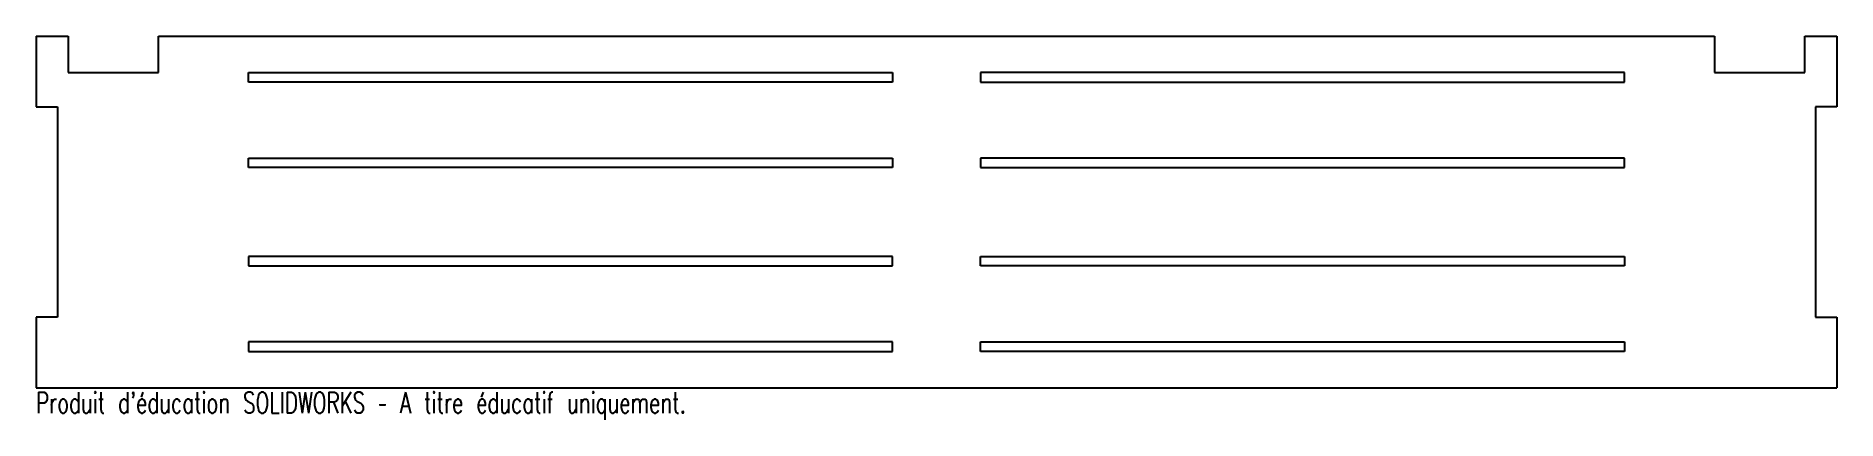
# Model space of a CAD drawing. Header units: millimetres. Extents: x -210 to 210, y -48 to 41.
import ezdxf

# ---------------------------------------------------------------- set-up
doc = ezdxf.new("R2010")
doc.units = ezdxf.units.MM
doc.styles.add('SLDTEXTSTYLE0', font='TXT', dxfattribs={"width": 0.7, "bigfont": 'bigfont'})

msp = doc.modelspace()

# ---------------------------------------------------------------- linework, layer by layer
at = {"color": 7, "linetype": 'Continuous', "lineweight": 25}
for p, q in [((-209.75, 41), (-209.75, 24.5)), ((-209.75, 41), (-202.25, 41)), ((-202.25, 41), (-202.25, 32.5)), ((-181.25, 32.5), (-181.25, 41)), ((-181.25, 41), (181.25, 41)), ((181.25, 41), (181.25, 32.5)), ((202.25, 32.5), (202.25, 41)), ((202.25, 41), (209.75, 41)), ((209.75, 41), (209.75, 24.5)), ((-202.25, 32.5), (-181.25, 32.5)), ((-160.25, 32.48), (-10.25, 32.48)), ((-160.25, 30.28), (-160.25, 32.48)), ((-10.25, 30.28), (-160.25, 30.28)), ((-10.25, 32.48), (-10.25, 30.28)), ((160.25, 32.48), (10.25, 32.48)), ((10.25, 32.48), (10.25, 30.28)), ((10.25, 30.28), (160.25, 30.28)), ((160.25, 30.28), (160.25, 32.48)), ((181.25, 32.5), (202.25, 32.5)), ((-209.75, 24.5), (-204.75, 24.5)), ((-204.75, 24.5), (-204.75, -24.5)), ((209.75, 24.5), (204.75, 24.5)), ((204.75, 24.5), (204.75, -24.5)), ((-160.25, 12.56), (-10.25, 12.56)), ((-160.25, 10.36), (-160.25, 12.56)), ((-10.25, 10.36), (-160.25, 10.36)), ((-10.25, 12.56), (-10.25, 10.36)), ((160.25, 12.56), (10.25, 12.56)), ((10.25, 12.56), (10.25, 10.36)), ((10.25, 10.36), (160.25, 10.36)), ((160.25, 10.36), (160.25, 12.56)), ((-10.25, -10.36), (-160.25, -10.36)), ((-160.25, -10.36), (-160.25, -12.56)), ((-160.25, -12.56), (-10.25, -12.56)), ((-10.25, -12.56), (-10.25, -10.36)), ((10.25, -12.56), (10.25, -10.36)), ((10.25, -10.36), (160.25, -10.36)), ((160.25, -12.56), (10.25, -12.56)), ((160.25, -10.36), (160.25, -12.56)), ((-209.75, -24.5), (-209.75, -41)), ((-204.75, -24.5), (-209.75, -24.5)), ((204.75, -24.5), (209.75, -24.5)), ((209.75, -24.5), (209.75, -41)), ((-10.25, -30.28), (-160.25, -30.28)), ((-160.25, -30.28), (-160.25, -32.48)), ((-160.25, -32.48), (-10.25, -32.48)), ((-10.25, -32.48), (-10.25, -30.28)), ((10.25, -32.48), (10.25, -30.28)), ((10.25, -30.28), (160.25, -30.28)), ((160.25, -32.48), (10.25, -32.48)), ((160.25, -30.28), (160.25, -32.48)), ((-209.75, -41), (209.75, -41))]:
    msp.add_line(p, q, dxfattribs=at)

# ---------------------------------------------------------------- texts
at = {"color": 7, "linetype": 'Continuous', "insert": (-209.75, -42.02), "char_height": 4.8336, "attachment_point": 1, "style": 'SLDTEXTSTYLE0'}
msp.add_mtext("Produit d'éducation SOLIDWORKS – A titre éducatif uniquement.", dxfattribs=at)

doc.saveas('drawing.dxf')
